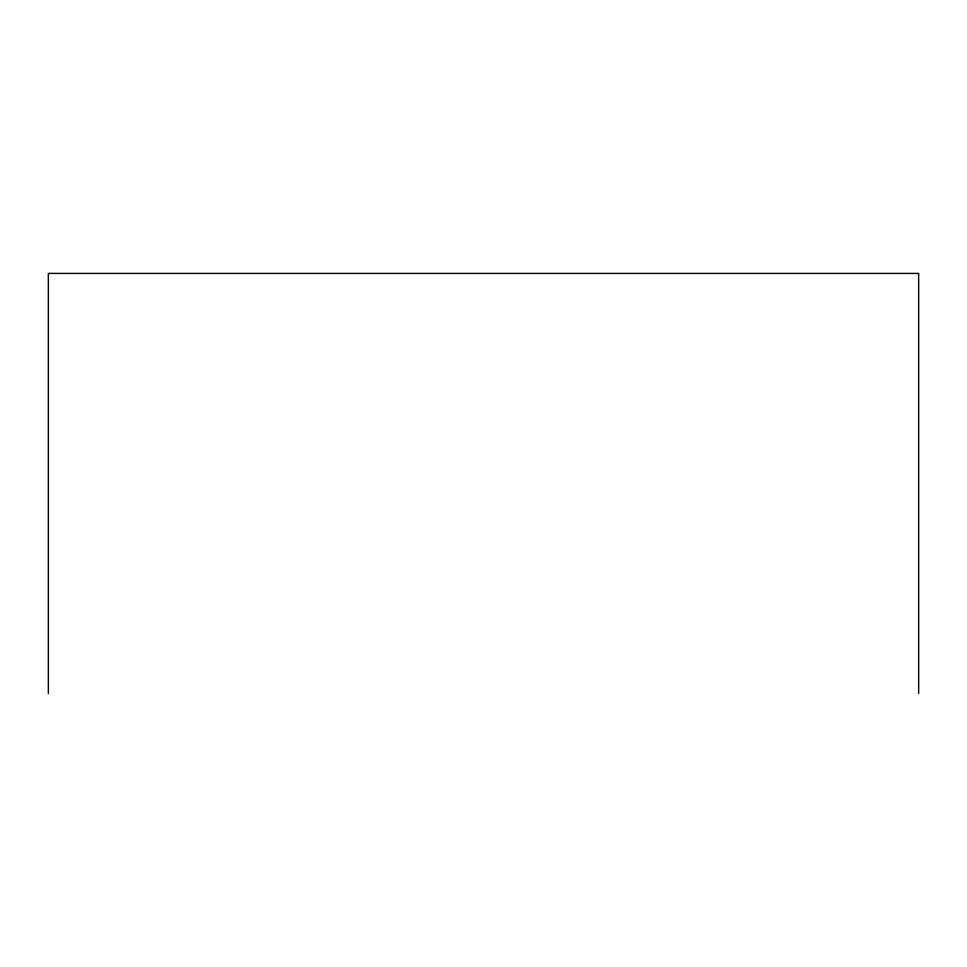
<?xml version="1.0" encoding="UTF-8"?>
<svg xmlns="http://www.w3.org/2000/svg" width="967" height="967" viewBox="0 0 967 967"><rect width="100%" height="100%" fill="white"/><g stroke="black" fill="none" stroke-linecap="round" stroke-linejoin="round"><path stroke-width="1.45" d="M918.65 693.581L918.65 273.419L48.35 273.419L48.35 693.581"/></g></svg>
